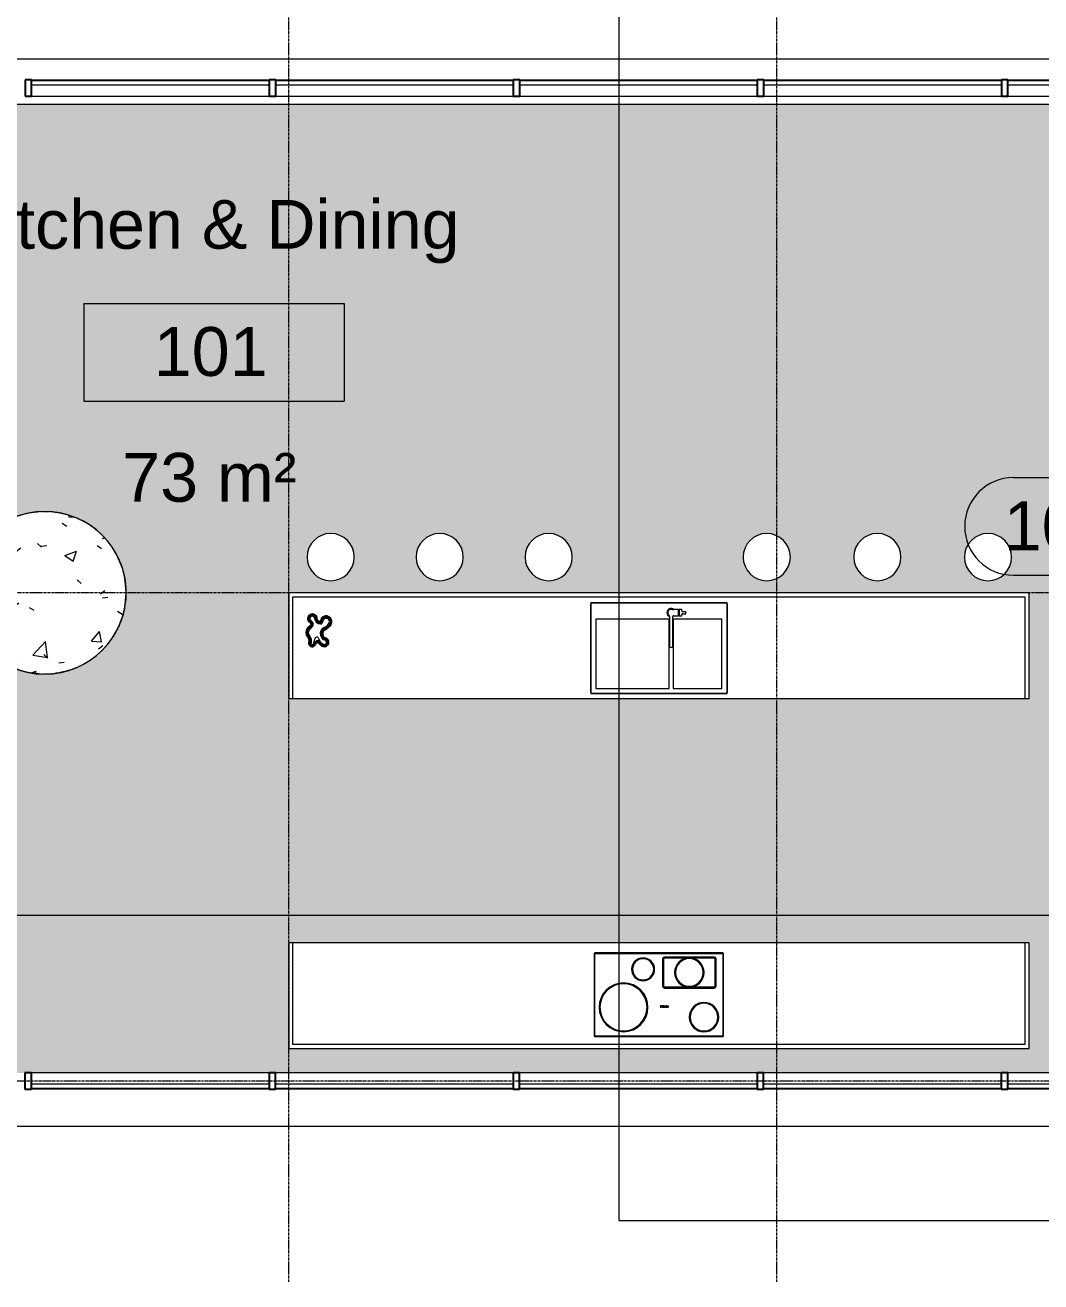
# Model space of a CAD drawing. Header units: millimetres. Extents: x -14653 to 23951, y -19588 to 11008.
# Drawn here: x -558 to 5685, y -4436 to 3286 of the extents above; entities that cross this region are included whole.
import ezdxf

# ---------------------------------------------------------------- set-up
doc = ezdxf.new("R2010")
doc.units = ezdxf.units.MM
doc.linetypes.add('Dash', pattern=[6.35, 3.175, -3.175])
doc.linetypes.add('Grid Line', pattern=[22.225, 12.7, -3.175, 3.175, -3.175])
for name, color, linetype, lineweight in [('A-AREA-IDEN', 2, 'Continuous', 9), ('A-AREA-PATT', 32, 'Continuous', 9), ('A-DOOR-IDEN', 31, 'Continuous', 9), ('A-FLOR', 192, 'Continuous', 9), ('A-GENM', 13, 'Continuous', 9), ('A-GLAZ-CURT', 52, 'Continuous', 9), ('A-GLAZ-CWMG', 51, 'Continuous', 9), ('A-WALL', 113, 'Continuous', 9), ('G-ANNO-SYMB', 111, 'Continuous', 9), ('I-FURN', 30, 'Continuous', 9), ('P-SANR-FIXT', 6, 'Continuous', 9), ('Q-CASE', 31, 'Continuous', 9), ('S-COLS', 52, 'Continuous', 9), ('S-COLS-HDLN', 52, 'Dash', 9), ('S-GRID', 1, 'Continuous', 9)]:
    doc.layers.add(name, color=color, linetype=linetype, lineweight=lineweight)
doc.styles.add('Arial_4', font='arial.ttf', dxfattribs={"height": 300})

# ---------------------------------------------------------------- blocks, each defined once
blk = doc.blocks.new('Sink-Offset-Kohler-Vault-3823_4 - Steel-Stainless-NA-211807-Level 1')
at = {"layer": 'P-SANR-FIXT'}
for p, q in [((419.1, 0), (-419.1, 0)), ((-419.1, 0), (-419.1, -558.8)), ((419.1, -558.8), (419.1, 0)), ((61.5, -100.7), (-387.4, -100.7)), ((-387.4, -100.7), (-387.4, -527.2)), ((61.5, -527.2), (61.5, -100.7)), ((387, -100.7), (87.7, -100.7)), ((87.7, -100.7), (87.7, -527.2)), ((387, -527.2), (387, -100.7)), ((-387.4, -527.2), (61.5, -527.2)), ((87.7, -527.2), (387, -527.2)), ((-419.1, -558.8), (419.1, -558.8))]:
    blk.add_line(p, q, dxfattribs=at)
blk = doc.blocks.new('Faucet-8inch_Reach-Kohler-Purist-7507 - Chrome-Polished_Chrome-CP-213558-Level 1')
at = {"layer": 'P-SANR-FIXT'}
for p, q in [((8, 19), (16.8, 19)), ((43.7, 19), (16.8, 19)), ((43.7, 17), (43.7, 19)), ((43.7, 17), (43.7, -17)), ((64.8, 19), (48.4, 19)), ((65.6, 11.9), (65.6, 18.2)), ((77.4, 5.9), (72.1, 5.9)), ((90.5, 6.6), (77.4, 6.6)), ((77.4, 6.6), (77.4, 5.7)), ((90.5, -6.8), (90.5, 6.6)), ((-10.3, -23.2), (-10.3, -203.2)), ((16.8, -19.1), (10.3, -19.1)), ((10.3, -203.2), (10.3, -23.2)), ((16.8, -19.1), (43.7, -19.1)), ((43.7, -19.1), (43.7, -17)), ((48.4, -19.1), (64.8, -19.1)), ((65.6, -18.2), (65.6, -11.7)), ((72, -5.9), (77.4, -5.9)), ((77.4, -5.9), (77.4, -6.8)), ((77.4, -6.8), (90.5, -6.8))]:
    blk.add_line(p, q, dxfattribs=at)
for centre, radius, start, end in [((0, 0), 25.4, 48.59038, 246.08541), ((0, -0.1), 20.7, 67.31444, 179.85665), ((0, -0.1), 20.7, 179.85665, 240.14335), ((43.8, 1.6), 15.4, 79.43174, 90.37094), ((64.8, 18.2), 0.8, 360, 90), ((72, 12.3), 6.41, 183.18243, 270.77588), ((0.2, -0.3), 25, 293.72312, 311.38378), ((44, -3.1), 13.9, 268.91577, 280.97542), ((64.8, -18.3), 0.752, 270, 7.59344), ((71.9, -12.2), 6.37, 89.02522, 174.92778), ((0, -203.2), 10.3, 180, 270), ((0, -203.2), 10.3, 270, 0)]:
    blk.add_arc(centre, radius, start, end, dxfattribs=at)
for centre, major_axis, start_param, end_param in [((48.2, 0), (0, 16.3), 4.712389, 6.283185), ((48.4, -0.4), (0, 19.5), 4.731512, 6.291065), ((48.2, 0), (0, 16.3), 3.141593, 4.712389), ((48.4, 0.4), (0, 19.5), 3.105087, 4.693266)]:
    blk.add_ellipse(centre, major_axis=major_axis, ratio=0.194498, start_param=start_param, end_param=end_param, dxfattribs=at)
for points in [[(48.4, 19), (48.3, 19), (48.1, 19), (47.8, 18.8), (47.5, 18.5), (47.2, 18), (46.9, 17.4), (46.7, 17), (46.6, 16.7)], [(46.6, -16.7), (46.7, -17), (46.9, -17.5), (47.2, -18.1), (47.5, -18.5), (47.8, -18.8), (48.1, -19), (48.3, -19.1), (48.4, -19.1)]]:
    blk.add_open_spline(points, degree=3, dxfattribs=at)
blk = doc.blocks.new('M_Concrete-Round-Column with Drop Caps - M_1000-469411-Level 1')
at = {"layer": 'S-COLS-HDLN', "linetype": 'Continuous'}
h = blk.add_hatch(dxfattribs=at)
h.set_pattern_fill('FP_2', color=256, style=0, pattern_type=2)
h.set_pattern_definition([(50, (438.07, 201.6), (728.74, -63.76), [76.2, -838.2]), (355, (438.1, 201.6), (-140.97, 764.23), [60.96, -670.56]), (100.45, (498.8, 196.3), (587.77, 700.47), [64.76, -712.36]), (46.184, (438.1, 404.8), (1084.3, -168.2), [114.3, -1257.3]), (96.64, (528.4, 390.8), (949.6, 989.7), [97.14, -1068.54]), (351.18, (438.1, 404.8), (949.6, 989.7), [91.44, -1005.84]), (21, (539.67, 354), (606.46, -409.06), [76.2, -838.2]), (326, (539.7, 354), (247.2, 736.75), [60.96, -670.56]), (71.45, (590.2, 319.9), (853.67, 327.7), [64.76, -712.36]), (37.5, (438.07, 201.6), (12.355, 338.22), [33.53, -628.904, 33.53, -647.19, -673.1]), (37.5, (438.07, 201.6), (12.355, 338.22), [-1343.15, 33.53, -639.57]), (7.5, (438.07, 201.6), (267.28, 400.72), [33.53, -354.584, 33.53, -613.664, -256.54]), (7.5, (438.07, 201.6), (267.28, 400.72), [-1035.3, 33.53, -223.01]), (327.5, (211.5, 201.6), (542.36, -22.915), [33.53, -220.47, 33.53, -758.95, -1051.56]), (327.5, (211.5, 201.6), (542.36, -22.915), [-1046.48, 33.53, -1018.03]), (317.5, (109.9, 201.6), (592.52, 101.7), [33.53, -296.67, 33.53, -492.76, -746.76]), (317.5, (109.9, 201.6), (592.52, 101.7), [-856.49, 33.53, -713.23])])
h.paths.add_polyline_path([(0, -500), (78.2, -493.8), (154.5, -475.5), (227, -445.5), (293.9, -404.5), (353.6, -353.6), (404.5, -293.9), (445.5, -227), (475.5, -154.5), (493.8, -78.2), (500, 0), (493.8, 78.2), (475.5, 154.5), (445.5, 227), (404.5, 293.9), (353.6, 353.6), (293.9, 404.5), (227, 445.5), (154.5, 475.5), (78.2, 493.8), (0, 500), (-78.2, 493.8), (-154.5, 475.5), (-227, 445.5), (-293.9, 404.5), (-353.6, 353.6), (-404.5, 293.9), (-445.5, 227), (-475.5, 154.5), (-493.8, 78.2), (-500, 0), (-493.8, -78.2), (-475.5, -154.5), (-445.5, -227), (-404.5, -293.9), (-353.6, -353.6), (-293.9, -404.5), (-227, -445.5), (-154.5, -475.5), (-78.2, -493.8)], flags=0)
at = {"layer": 'S-COLS'}
for start, end in [(360, 180), (180, 360)]:
    blk.add_arc((0, 0), 500, start, end, dxfattribs=at)
at = {"layer": 'S-COLS-HDLN'}
blk.add_circle((0, 0), 500, dxfattribs=at)
blk = doc.blocks.new('Miele Induction Cooktop KM 6350 LPT - Miele Induction Cooktop 6350 LPT-680524-Level 1')
at = {"layer": 'A-GENM'}
for p, q in [((-397, 253), (-397, -253)), ((-394, -250), (-394, 250)), ((393, 257), (-393, 257)), ((-390, 254), (390, 254)), ((340.5, 232), (33.8, 232)), ((33.8, 232), (340.5, 232)), ((394, 250), (394, -250)), ((397, -253), (397, 253)), ((23.8, 222), (23.8, 51.5)), ((23.8, 51.5), (23.8, 222)), ((28.8, 222), (28.8, 51.5)), ((28.8, 51.5), (28.8, 222)), ((187.2, 227), (33.8, 227)), ((33.8, 227), (340.5, 227)), ((340.5, 227), (187.2, 227)), ((345.5, 51.5), (345.5, 222)), ((345.5, 222), (345.5, 51.5)), ((350.5, 51.5), (350.5, 222)), ((350.5, 222), (350.5, 51.5)), ((33.8, 46.5), (187.2, 46.5)), ((340.5, 46.5), (33.8, 46.5)), ((33.8, 41.5), (340.5, 41.5)), ((340.5, 41.5), (33.8, 41.5)), ((187.2, 46.5), (340.5, 46.5)), ((14.6, -68.1), (8.8, -68.1)), ((8.8, -68.1), (8.8, -69.5)), ((8.8, -69.5), (9.8, -69.5)), ((9.8, -75.2), (8.8, -75.2)), ((8.8, -75.2), (8.8, -76.6)), ((8.8, -76.6), (12.4, -76.6)), ((9.8, -69.5), (9.8, -75.2)), ((11.5, -75.2), (11.5, -71.5)), ((11.5, -71.5), (15.1, -76.6)), ((12.4, -75.2), (11.5, -75.2)), ((12.4, -76.6), (12.4, -75.2)), ((17, -71.4), (14.6, -68.1)), ((15.1, -76.6), (18.8, -71.5)), ((19.4, -68.1), (17, -71.4)), ((18.8, -75.2), (17.8, -75.2)), ((17.8, -75.2), (17.8, -76.6)), ((17.8, -76.6), (24.4, -76.6)), ((18.8, -71.5), (18.8, -75.2)), ((24.4, -68.1), (19.4, -68.1)), ((23.3, -75.2), (23.3, -69.5)), ((23.3, -69.5), (24.4, -69.5)), ((24.4, -75.2), (23.3, -75.2)), ((24.4, -69.5), (24.4, -68.1)), ((24.4, -76.6), (24.4, -75.2)), ((30.7, -70.1), (25.2, -70.1)), ((25.2, -70.1), (25.2, -71.6)), ((25.2, -71.6), (26.2, -71.6)), ((26.2, -75.2), (25.2, -75.2)), ((25.2, -75.2), (25.2, -76.6)), ((25.2, -76.6), (31.7, -76.6)), ((26.2, -71.6), (26.2, -75.2)), ((30, -67.3), (27.2, -68.6)), ((27.2, -68.6), (27.8, -69.9)), ((27.8, -69.9), (30.6, -68.7)), ((30.6, -68.7), (30, -67.3)), ((30.7, -75.2), (30.7, -70.1)), ((31.7, -75.2), (30.7, -75.2)), ((31.7, -76.6), (31.7, -75.2)), ((36.2, -72.7), (36.2, -71.9)), ((37.6, -72.7), (36.2, -72.7)), ((36.2, -74.6), (36.2, -73.8)), ((36.2, -73.8), (41.7, -73.8)), ((37.6, -71.9), (37.6, -72.7)), ((41.5, -74.6), (39.1, -74.6)), ((48.6, -68.1), (43, -68.1)), ((43, -68.1), (43, -69.5)), ((43, -69.5), (43.9, -69.5)), ((43.9, -75.2), (43, -75.2)), ((43, -75.2), (43, -76.6)), ((43, -76.6), (49.6, -76.6)), ((43.9, -69.5), (43.9, -75.2)), ((48.6, -75.2), (48.6, -68.1)), ((49.6, -75.2), (48.6, -75.2)), ((49.6, -76.6), (49.6, -75.2)), ((54.6, -72.7), (54.6, -71.9)), ((56, -72.7), (54.6, -72.7)), ((54.6, -74.6), (54.6, -73.8)), ((54.6, -73.8), (60.1, -73.8)), ((56, -71.9), (56, -72.7)), ((59.9, -74.6), (57.4, -74.6)), ((-393, -257), (393, -257)), ((390, -254), (-390, -254))]:
    blk.add_line(p, q, dxfattribs=at)
at = {"layer": 'A-GENM', "flags": 128}
for points in [[(41.7, -73.8), (41.6, -72.9), (41.2, -72.1), (40.7, -71.3), (39.9, -70.7), (39, -70.2), (38, -69.9), (36.9, -69.8), (35.9, -69.9), (34.9, -70.2), (34, -70.7), (33.2, -71.3), (32.7, -72.1), (32.3, -72.9), (32.2, -73.8)], [(60.1, -73.8), (59.9, -72.9), (59.6, -72.1), (59, -71.3), (58.3, -70.7), (57.4, -70.2), (56.4, -69.9), (55.3, -69.8), (54.3, -69.9), (53.3, -70.2), (52.4, -70.7), (51.6, -71.3), (51, -72.1), (50.7, -72.9), (50.6, -73.8)]]:
    blk.add_lwpolyline(points, dxfattribs=at)
at = {"layer": 'A-GENM'}
for centre, radius, start, end in [((-393, 253), 4, 90, 180), ((-393, 253), 4, 90, 180), ((-390, 250), 4, 90, 180), ((33.8, 222), 10, 90, 180), ((33.8, 222), 10, 90, 180), ((340.5, 222), 10, 0, 90), ((340.5, 222), 10, 0, 90), ((390, 250), 4, 0, 90), ((393, 253), 4, 360, 90), ((393, 253), 4, 360, 90), ((-96.9, 156.5), 70.5, 360, 180), ((-96.9, 156.5), 70.5, 180, 360), ((-97, 157), 70, 0, 180), ((-97, 157), 70, 180, 0), ((-96.9, 156.5), 65, 0, 180), ((-96.9, 156.5), 65, 360, 180), ((-96.9, 156.5), 65, 180, 0), ((-96.9, 156.5), 65, 180, 360), ((33.8, 222), 5, 90, 180), ((33.8, 222), 5, 90, 180), ((187.2, 136.8), 90.2, 90, 180), ((187.2, 136.8), 90.2, 360, 180), ((187.2, 136.8), 85, 0, 180), ((187.2, 136.8), 85, 360, 180), ((187.2, 136.8), 90.2, 0, 90), ((340.5, 222), 5, 360, 90), ((340.5, 222), 5, 0, 90), ((187.2, 136.8), 90.2, 180, 270), ((187.2, 136.8), 90.2, 180, 360), ((187.2, 136.8), 85, 180, 0), ((187.2, 136.8), 85, 180, 360), ((187.2, 136.8), 90.2, 270, 0), ((-217, -77), 150, 360, 180), ((-217, -77), 150, 0, 180), ((-217.8, -77), 145, 360, 180), ((-217, -77), 145, 0, 180), ((33.8, 51.5), 10, 180, 270), ((33.8, 51.5), 10, 180, 270), ((33.8, 51.5), 5, 180, 270), ((33.8, 51.5), 5, 180, 270), ((340.5, 51.5), 5, 270, 360), ((340.5, 51.5), 10, 270, 360), ((340.5, 51.5), 5, 270, 0), ((340.5, 51.5), 10, 270, 0), ((-217, -77), 150, 180, 360), ((-217, -77), 150, 180, 0), ((-217.8, -77), 145, 180, 360), ((-217, -77), 145, 180, 0), ((35.3, -73.5), 3.14, 185.05678, 256.90124), ((36.8, -71.1), 5.87, 248.00668, 323.99332), ((36.9, -71.9), 0.706, 0, 180), ((37.1, -74.6), 0.922, 180, 270), ((37.5, -73.9), 1.72, 257.18876, 335.34679), ((53.7, -73.5), 3.14, 185.05678, 256.90124), ((55.2, -71.1), 5.87, 248.00668, 323.99332), ((55.3, -71.9), 0.706, 0, 180), ((55.5, -74.6), 0.922, 180, 270), ((55.9, -73.9), 1.72, 257.18876, 335.34679), ((277.2, -137.4), 90.4, 360, 180), ((277, -137), 90, 0, 180), ((277.2, -137.4), 85, 0, 180), ((277.2, -137.4), 85, 360, 180), ((277.2, -137.4), 90.4, 180, 360), ((277, -137), 90, 180, 0), ((277.2, -137.4), 85, 180, 0), ((277.2, -137.4), 85, 180, 360), ((-393, -253), 4, 180, 270), ((-393, -253), 4, 180, 270), ((-390, -250), 4, 180, 270), ((390, -250), 4, 270, 0), ((393, -253), 4, 270, 360), ((393, -253), 4, 270, 360)]:
    blk.add_arc(centre, radius, start, end, dxfattribs=at)
blk = doc.blocks.new('4500_Kitchen Island - 4500_Kitchen Island-690287-Level 1')
at = {"layer": 'Q-CASE'}
for p, q in [((-2205.3, 625), (-2230.3, 625)), ((-2230.3, 625), (-2230.3, -25)), ((2294.7, 625), (-2205.3, 625)), ((-2205.3, 0), (-2205.3, 625)), ((2319.7, 625), (2294.7, 625)), ((2294.7, 625), (2294.7, 0)), ((2319.7, -25), (2319.7, 625)), ((2294.7, 0), (-2205.3, 0)), ((-2230.3, -25), (2319.7, -25))]:
    blk.add_line(p, q, dxfattribs=at)
blk = doc.blocks.new('System Panel - Glazed-976966-Level 1')
at = {"layer": 'A-GLAZ-CURT', "lineweight": 18}
for p, q in [((730, -19.05), (-730, -19.05)), ((-730, -19.05), (-730, -44.45)), ((-730, -44.45), (730, -44.45)), ((730, -44.45), (730, -19.05))]:
    blk.add_line(p, q, dxfattribs=at)
blk = doc.blocks.new('System Panel - Glazed-1073254-Level 1')
at = {"layer": 'A-GLAZ-CURT', "lineweight": 18}
for p, q in [((669.5, -19.05), (-669.5, -19.05)), ((-669.5, -19.05), (-669.5, -44.45)), ((-669.5, -44.45), (669.5, -44.45)), ((669.5, -44.45), (669.5, -19.05))]:
    blk.add_line(p, q, dxfattribs=at)
blk = doc.blocks.new('Rectangular Mullion - 64 x 128 rectangular-976962-Level 1')
at = {"layer": 'A-GLAZ-CWMG', "lineweight": 25}
for p, q in [((-20, 50), (20, 50)), ((-20, -50), (-20, 50)), ((20, 50), (20, -50)), ((20, -50), (-20, -50))]:
    blk.add_line(p, q, dxfattribs=at)
blk = doc.blocks.new('System Panel - Glazed-978502-Level 1')
at = {"layer": 'A-GLAZ-CURT', "lineweight": 18}
for p, q in [((670, -19.05), (-670, -19.05)), ((-670, -19.05), (-670, -44.45)), ((-670, -44.45), (670, -44.45)), ((670, -44.45), (670, -19.05))]:
    blk.add_line(p, q, dxfattribs=at)
blk = doc.blocks.new('Rectangular Mullion - 64 x 128 rectangular-978501-Level 1')
at = {"layer": 'A-GLAZ-CWMG'}
for p, q in [((5481.9, 2949.4), (6821.9, 2949.4)), ((5481.9, 2849.4), (6821.9, 2849.4))]:
    blk.add_line(p, q, dxfattribs=at)
blk = doc.blocks.new('Rectangular Mullion - 64 x 128 rectangular-485517-Level 1')
at = {"layer": 'A-GLAZ-CWMG'}
for p, q in [((10041.9, -15151.6), (8581.9, -15151.6)), ((10041.9, -15251.6), (8581.9, -15251.6))]:
    blk.add_line(p, q, dxfattribs=at)
blk = doc.blocks.new('Rectangular Mullion - 64 x 128 rectangular-V10-Level 1')
at = {"layer": 'A-GLAZ-CWMG'}
for p, q in [((6819.9, -3151.6), (5480.9, -3151.6)), ((6819.9, -3251.6), (5480.9, -3251.6))]:
    blk.add_line(p, q, dxfattribs=at)
blk = doc.blocks.new('Bar Chair - Bar Chair-988018-Level 1')
at = {"layer": 'I-FURN'}
for start, end in [(90, 270), (270, 90)]:
    blk.add_arc((0, 0), 145, start, end, dxfattribs=at)
blk = doc.blocks.new('aalto vase - tall - White-993873-Level 1')
at = {"layer": 'A-GENM'}
for p, q in [((11.6, 24.5), (4.4, 20.5)), ((65.9, -9.6), (65.1, -1.3))]:
    blk.add_line(p, q, dxfattribs=at)
at = {"layer": 'A-GENM', "lineweight": 25}
for centre, radius, start, end in [((-88, 13.7), 21.3, 58.79627, 238.79627), ((-88, 13.7), 16.6, 58.79627, 238.79627), ((-71.3, 41.2), 15.6, 238.79627, 289.99822), ((-71.3, 41.2), 10.9, 238.79627, 289.99822), ((-86.9, 84), 56.5, 289.99822, 309.54904), ((-86.9, 84), 61.2, 289.99822, 299.57444), ((-86.9, 84), 61.2, 299.77363, 309.54904), ((-83.1, -61.3), 26, 162.75312, 342.75312), ((-83.1, -61.3), 21.3, 162.75312, 342.75312), ((-30.6, -77.7), 33.7, 103.8664, 162.75312), ((-30.6, -77.7), 29, 103.8664, 162.75312), ((-30.6, -77.7), 33.7, 24.17251, 103.8664), ((-30.6, -77.7), 29, 24.17251, 103.8664), ((67.4, -33.7), 78.4, 204.17251, 238), ((67.4, -33.7), 73.7, 204.17251, 238)]:
    blk.add_arc(centre, radius, start, end, dxfattribs=at)
at = {"layer": 'A-GENM'}
for centre, radius, start, end in [((-88, 13.7), 8.35, 58.79627, 238.79627), ((-62.9, 55), 56.7, 238.79627, 268.195), ((-71.3, 41.2), 23.9, 238.79627, 289.99822), ((-86.9, 84), 69.4, 289.99822, 309.54904), ((-23.1, 6.8), 30.7, 26.40771, 129.54904), ((27, 34.1), 26.4, 211.14642, 328.49396), ((61.9, 12.8), 14.4, 282.86032, 148.49396), ((-83.1, -61.3), 13, 162.75312, 342.75312), ((-53.4, -70.6), 44.2, 101.87346, 162.75312), ((-53.4, -70.6), 47.9, 108.13815, 114.45219), ((-30.6, -77.7), 41.9, 103.8664, 162.75312), ((-65.1, -14.6), 13, 281.87346, 88.195), ((-30.6, -77.7), 41.9, 24.17251, 103.8664), ((67.4, -33.7), 65.4, 204.17251, 238), ((65.5, -37.5), 36.2, 90.63907, 180), ((43.5, -37.5), 14.1, 180, 270), ((43.5, -71.9), 20.3, 238, 90), ((43.5, -37.5), 10.4, 225.57791, 239.79498), ((43.5, -37.5), 10.4, 247.08584, 270), ((43.5, -71.9), 24, 85.78399, 90)]:
    blk.add_arc(centre, radius, start, end, dxfattribs=at)
at = {"layer": 'A-GENM', "lineweight": 25}
for points in [[(15.7, 26.8), (12.7, 32.6), (4.2, 42.8), (-14, 51), (-34, 50.6), (-45.9, 44.6), (-50.9, 40.5)], [(-47.9, 36.9), (-43.4, 40.6), (-32.8, 45.9), (-14.9, 46.3), (1.4, 38.9), (9, 29.7), (11.6, 24.5)], [(-86.5, -25), (-89.9, -27.3), (-96.1, -32.5), (-103.5, -42.3), (-106.7, -49.8), (-107.9, -53.6)], [(-103.5, -55), (-102.3, -51.3), (-99, -44.1), (-91.7, -34.7), (-85.4, -29.9), (-82.1, -27.9)], [(-99, -4.6), (-97.4, -5.6), (-93.9, -7.3), (-90.3, -8.6), (-88.5, -9.1)], [(-84.7, -5.2), (-86.8, -4.8), (-90.9, -3.6), (-94.8, -1.7), (-96.6, -0.6)], [(43.4, -31.2), (44.3, -27.9), (47.6, -21.7), (56, -15.5), (62.8, -14.2), (66.2, -14.3)]]:
    blk.add_open_spline(points, degree=3, dxfattribs=at)
for points, knots in [([(11.6, 24.5), (13.5, 21.6), (18.8, 16.9), (28.6, 15.2), (37.2, 18.3), (41.1, 22.3), (42.5, 24.7)], [-1, -1, -1, -1, -0.722222, -0.444444, -0.222222, 0, 0, 0, 0]), ([(38.5, 27.1), (37.2, 25), (33.4, 21.4), (26.1, 20.1), (19.8, 22.3), (16.8, 25.2), (15.7, 26.8)], [-1, -1, -1, -1, -0.722222, -0.444444, -0.222222, 0, 0, 0, 0]), ([(66.2, -14.3), (71.3, -13.5), (80.8, -9), (89.5, 4.3), (89.8, 20.1), (82.3, 32.8), (70.6, 39.7), (58.2, 40.9), (46.5, 36.5), (40.7, 30.6), (38.5, 27.1)], [-1, -1, -1, -1, -0.861111, -0.722222, -0.583333, -0.444444, -0.333333, -0.222222, -0.111111, 0, 0, 0, 0]), ([(42.5, 24.7), (44.7, 28.2), (51.1, 34.1), (64, 36.6), (76.2, 32), (83.6, 22.3), (85.3, 11.2), (82.4, 1.4), (75.5, -6.3), (69.2, -9), (65.9, -9.6)], [-1, -1, -1, -1, -0.861111, -0.722222, -0.583333, -0.444444, -0.333333, -0.222222, -0.111111, 0, 0, 0, 0]), ([(-88.5, -9.1), (-87.4, -9.5), (-85.5, -10.6), (-83.2, -13.5), (-82.2, -17.6), (-83.1, -21.2), (-84.8, -23.6), (-85.9, -24.6), (-86.5, -25)], [-1, -1, -1, -1, -0.833333, -0.666667, -0.444444, -0.222222, -0.111111, 0, 0, 0, 0]), ([(-76.1, -15.7), (-76.2, -14.8), (-76.9, -11.9), (-79, -8.7), (-82.1, -6.3), (-83.8, -5.5), (-84.7, -5.2)], [-0.5, -0.5, -0.5, -0.5, -0.4, -0.2, -0.1, 0, 0, 0, 0]), ([(-82.1, -27.9), (-80.4, -26.9), (-77.6, -24.2), (-76, -19.6), (-76, -16.8), (-76.1, -15.9)], [-1, -1, -1, -1, -0.8, -0.6, -0.5075591, -0.5075591, -0.5075591, -0.5075591]), ([(25.8, -100.2), (30.5, -103.1), (41.2, -106.5), (57.8, -103.5), (71, -93), (77.2, -78.5), (76.7, -64.1), (71.1, -51.9), (61.3, -42.8), (53, -39.8), (48.7, -39.1)], [-1, -1, -1, -1, -0.861111, -0.722222, -0.583333, -0.444444, -0.333333, -0.222222, -0.111111, 0, 0, 0, 0]), ([(47.6, -43.7), (52.3, -44.4), (61.2, -48.1), (70.5, -59.3), (73.2, -73.6), (69.2, -86.6), (60.7, -95.7), (50.2, -100.5), (38.7, -100.9), (31.5, -98.2), (28.3, -96.2)], [-1, -1, -1, -1, -0.861111, -0.722222, -0.583333, -0.444444, -0.333333, -0.222222, -0.111111, 0, 0, 0, 0]), ([(38.8, -30.9), (38.5, -32.1), (38.3, -34.7), (39.6, -38.7), (42.8, -42.3), (46, -43.5), (47.6, -43.7)], [-1, -1, -1, -1, -0.785714, -0.571429, -0.285714, 0, 0, 0, 0]), ([(48, -15.9), (46.6, -17.1), (42.4, -21.3), (39.7, -26.9), (38.8, -30.9)], [-0.4818758, -0.4818758, -0.4818758, -0.4818758, -0.3333333, 0, 0, 0, 0]), ([(48.7, -39.1), (47.9, -39), (46.4, -38.5), (44.4, -36.9), (43.1, -34.3), (43.2, -32.2), (43.4, -31.2)], [-1, -1, -1, -1, -0.785714, -0.571429, -0.285714, 0, 0, 0, 0]), ([(65.9, -9.6), (61.7, -9.5), (55.5, -10.9), (50.2, -14.2), (48.6, -15.5)], [-1, -1, -1, -1, -0.6666667, -0.5, -0.5, -0.5, -0.5])]:
    blk.add_open_spline(points, degree=3, knots=knots, dxfattribs=at)
blk = doc.blocks.new('M_Room Tag - Room Tag With Area-857186-Level 1')
at = {"layer": 'A-AREA-IDEN'}
for p, q in [((-8, 3), (-8, -3)), ((-8, 3), (8, 3)), ((8, 3), (8, -3)), ((-8, -3), (8, -3))]:
    blk.add_line(p, q, dxfattribs=at)
blk = doc.blocks.new('M_Door Tag - M_Door Tag-862910-Level 1')
at = {"layer": 'A-DOOR-IDEN'}
for p, q in [((-3, 3), (3, 3)), ((-3, -3), (3, -3))]:
    blk.add_line(p, q, dxfattribs=at)
for centre, start, end in [((-3, 0), 90, 270), ((3, 0), 270, 90)]:
    blk.add_arc(centre, 3, start, end, dxfattribs=at)

msp = doc.modelspace()

# ---------------------------------------------------------------- hatches: boundary and pattern name
at = {"layer": 'A-AREA-PATT'}
h = msp.add_hatch(color=254, dxfattribs=at)
h.paths.add_polyline_path([(7061.9, -3201.6), (7559.9, -3201.6), (7559.9, -826.7), (7061.9, -826.7), (7061.9, -872.1), (7401, -872.1), (7401, -1426.1), (7061.9, -1426.1), (7061.9, -1437.6), (6859.9, -1437.6), (6859.9, -1426.1), (6854, -1426.1), (6854, -1446.6), (6832, -1446.6), (6832, -1374.1), (6784.5, -1374.1), (6784.5, -924.1), (6832, -924.1), (6832, -851.6), (6854, -851.6), (6854, -872.1), (6859.9, -872.1), (6859.9, -622.6), (6960.9, -622.6), (6960.9, 1107.4), (6859.9, 1107.4), (6859.9, 2798.4), (-4888.1, 2798.4), (-4888.1, -3151.6), (6859.9, -3151.6), (6859.9, -2367.6), (7061.9, -2367.6), (7061.9, -3196.6)], flags=0)
h.paths.add_polyline_path([(5480.9, -3001.6), (1061.9, -3001.6), (1061.9, -2351.6), (5611.9, -2351.6), (5611.9, -3001.6), (5585.9, -3001.6)], flags=0)
h.paths.add_polyline_path([(6875, -2357.6), (6834.9, -2357.6), (6834.9, -1455.6), (7446.9, -1455.6), (7446.9, -2357.6), (6881.9, -2357.6)], flags=0)
h.paths.add_polyline_path([(-2088.1, -2001.6), (-2988.1, -2001.6), (-2988.1, -1669.6), (-2999.6, -1676.3), (-3047.1, -1689.6), (-3096.4, -1690.3), (-3144.3, -1678.5), (-3187.6, -1654.9), (-3223.5, -1621.2), (-3236.2, -1601.9), (-3254.3, -1620.6), (-3254.3, -1628.2), (-3261.8, -1628.3), (-3293.3, -1658.8), (-3297, -1658.3), (-3299.4, -1655.2), (-3298.9, -1651.4), (-3292.1, -1644.4), (-3274.3, -1625.5), (-3274.9, -1307.1), (-3302.9, -1278.2), (-3302.4, -1274.4), (-3299.3, -1272), (-3295.6, -1272.5), (-3288.5, -1279.4), (-3272.2, -1295), (-3254.3, -1295), (-3254.3, -1314), (-3239.8, -1329), (-3232.4, -1336.1), (-3223.5, -1321.8), (-3187.6, -1288), (-3144.3, -1264.5), (-3096.4, -1252.7), (-3044.5, -1254.2), (-2999.6, -1266.6), (-2988.1, -1273.4), (-2988.1, -849.6), (-2999.6, -856.3), (-3047.1, -869.6), (-3096.4, -870.3), (-3144.3, -858.5), (-3187.6, -834.9), (-3223.5, -801.2), (-3236.2, -781.9), (-3254.3, -800.6), (-3254.3, -808.2), (-3261.8, -808.3), (-3293.3, -838.8), (-3297, -838.3), (-3299.4, -835.2), (-3298.9, -831.4), (-3292.1, -824.4), (-3274.3, -805.5), (-3274.9, -487.1), (-3302.9, -458.2), (-3302.4, -454.4), (-3299.3, -452), (-3295.6, -452.5), (-3288.5, -459.4), (-3272.2, -475), (-3254.3, -475), (-3254.3, -494), (-3239.8, -509), (-3232.4, -516.1), (-3223.5, -501.8), (-3187.6, -468), (-3144.3, -444.5), (-3096.4, -432.7), (-3044.5, -434.2), (-2999.6, -446.6), (-2988.1, -453.4), (-2988.1, 50.2), (-2999.6, 43.5), (-3047.1, 30.2), (-3096.4, 29.5), (-3144.3, 41.3), (-3187.6, 64.9), (-3223.5, 98.6), (-3232.4, 112.9), (-3254.3, 90.8), (-3254.3, 71.8), (-3272.9, 71.8), (-3296.8, 48.8), (-3300.6, 49.4), (-3302.9, 52.4), (-3302.4, 56.2), (-3295.6, 63.2), (-3274.3, 85.1), (-3274.3, 403.5), (-3299.4, 429.5), (-3298.9, 433.3), (-3295.8, 435.6), (-3292, 435.1), (-3285, 428.3), (-3260.5, 405), (-3254.3, 405), (-3254.3, 397.4), (-3249.6, 392.6), (-3235.8, 378.3), (-3223.5, 398), (-3187.6, 431.8), (-3144.3, 455.3), (-3096.4, 467.1), (-3044.5, 465.6), (-2999.6, 453.2), (-2988.1, 446.4), (-2988.1, 870.2), (-2999.6, 863.5), (-3047.1, 850.2), (-3096.4, 849.5), (-3144.3, 861.3), (-3187.6, 884.9), (-3223.5, 918.6), (-3232.4, 932.9), (-3254.3, 910.8), (-3254.3, 891.8), (-3272.9, 891.8), (-3296.8, 868.8), (-3300.6, 869.4), (-3302.9, 872.4), (-3302.4, 876.2), (-3295.6, 883.2), (-3274.3, 905.1), (-3274.3, 1223.5), (-3299.4, 1249.5), (-3298.9, 1253.3), (-3295.8, 1255.6), (-3292, 1255.1), (-3285, 1248.3), (-3260.5, 1225), (-3254.3, 1225), (-3254.3, 1217.4), (-3249.6, 1212.6), (-3235.8, 1198.3), (-3223.5, 1218), (-3187.6, 1251.8), (-3144.3, 1275.3), (-3096.4, 1287.1), (-3044.5, 1285.6), (-2999.6, 1273.2), (-2988.1, 1266.4), (-2988.1, 1598.4), (-2088.1, 1598.4), (-2088.1, 1266.4), (-2076.5, 1273.2), (-2029, 1286.4), (-1979.7, 1287.1), (-1931.9, 1275.3), (-1888.6, 1251.8), (-1852.7, 1218), (-1839.9, 1198.7), (-1821.8, 1217.4), (-1821.5, 1225), (-1814.3, 1225.1), (-1782.9, 1255.6), (-1779.1, 1255.1), (-1776.7, 1252), (-1777.3, 1248.2), (-1784.1, 1241.2), (-1801.8, 1222.3), (-1801.2, 903.9), (-1773.2, 875), (-1773.7, 871.2), (-1776.8, 868.8), (-1780.6, 869.4), (-1787.6, 876.2), (-1803.9, 891.8), (-1821.8, 891.8), (-1821.8, 910.8), (-1836.4, 925.8), (-1843.7, 932.9), (-1852.7, 918.6), (-1888.6, 884.9), (-1931.9, 861.3), (-1979.7, 849.5), (-2029, 850.2), (-2076.5, 863.5), (-2088.1, 870.2), (-2088.1, 446.4), (-2076.5, 453.2), (-2029, 466.4), (-1979.7, 467.1), (-1931.9, 455.3), (-1888.6, 431.8), (-1852.7, 398), (-1839.9, 378.7), (-1821.8, 397.4), (-1821.5, 405), (-1814.3, 405.1), (-1782.9, 435.6), (-1779.1, 435.1), (-1776.7, 432), (-1777.3, 428.2), (-1784.1, 421.2), (-1801.8, 402.3), (-1801.2, 83.9), (-1773.2, 55), (-1773.7, 51.2), (-1776.8, 48.8), (-1780.6, 49.4), (-1787.6, 56.2), (-1803.9, 71.8), (-1821.8, 71.8), (-1821.8, 90.8), (-1836.4, 105.8), (-1843.7, 112.9), (-1852.7, 98.6), (-1888.6, 64.9), (-1931.9, 41.3), (-1979.7, 29.5), (-2029, 30.2), (-2076.5, 43.5), (-2088.1, 50.2), (-2088.1, -453.4), (-2076.5, -446.6), (-2029, -433.4), (-1979.7, -432.7), (-1931.9, -444.5), (-1888.6, -468), (-1852.7, -501.8), (-1843.7, -516.1), (-1821.8, -494), (-1821.5, -475), (-1803.2, -475), (-1779.3, -452), (-1775.6, -452.5), (-1773.2, -455.6), (-1773.7, -459.4), (-1780.5, -466.4), (-1801.8, -488.3), (-1801.8, -806.6), (-1776.7, -832.7), (-1777.3, -836.4), (-1780.3, -838.8), (-1784.1, -838.3), (-1791.1, -831.5), (-1815.6, -808.2), (-1821.8, -808.2), (-1821.8, -800.6), (-1826.5, -795.8), (-1840.3, -781.5), (-1852.7, -801.2), (-1890.5, -836), (-1931.9, -858.5), (-1979.7, -870.3), (-2029, -869.6), (-2076.5, -856.3), (-2088.1, -849.6), (-2088.1, -1273.4), (-2076.5, -1266.6), (-2029, -1253.4), (-1979.7, -1252.7), (-1931.9, -1264.5), (-1888.6, -1288), (-1852.7, -1321.8), (-1843.7, -1336.1), (-1821.8, -1314), (-1821.5, -1295), (-1803.2, -1295), (-1779.3, -1272), (-1775.6, -1272.5), (-1773.2, -1275.6), (-1773.7, -1279.4), (-1780.5, -1286.4), (-1801.8, -1308.3), (-1801.8, -1626.6), (-1776.7, -1652.7), (-1777.3, -1656.4), (-1780.3, -1658.8), (-1784.1, -1658.3), (-1791.1, -1651.5), (-1815.6, -1628.2), (-1821.8, -1628.2), (-1821.8, -1620.6), (-1826.5, -1615.8), (-1840.3, -1601.5), (-1852.7, -1621.2), (-1888.6, -1654.9), (-1931.9, -1678.5), (-1979.7, -1690.3), (-2029, -1689.6), (-2076.5, -1676.3), (-2088.1, -1669.6), (-2088.1, -1753.1)], flags=0)
h.paths.add_polyline_path([(-1821.8, -1607.5), (-1823, -1568.1), (-1826.5, -1579.4), (-1835.5, -1593.8), (-1821.9, -1607.4)], flags=0)
h.paths.add_polyline_path([(-3254.3, -1607.5), (-3242.4, -1595.6), (-3241.1, -1593), (-3250.7, -1575.9), (-3254.3, -1568.1), (-3254.3, -1607.4)], flags=0)
h.paths.add_polyline_path([(-3254.3, -1378.6), (-3249.6, -1363.6), (-3237.4, -1344.1), (-3254.3, -1327.1), (-3254.3, -1374.1)], flags=0)
h.paths.add_polyline_path([(-1821.8, -1378.6), (-1821.8, -1327.1), (-1838.5, -1344.5), (-1826.5, -1363.6), (-1823.2, -1374.1)], flags=0)
h.paths.add_polyline_path([(6832, -1361.6), (6832, -936.6), (6797, -936.6), (6797, -1361.6), (6831.1, -1361.6)], flags=0)
h.paths.add_polyline_path([(5586.9, -851.6), (1061.9, -851.6), (1061.9, -201.6), (5611.9, -201.6), (5611.9, -851.6)], flags=0)
h.paths.add_polyline_path([(-1821.8, -787.5), (-1823, -748.1), (-1826.5, -759.4), (-1835.5, -773.8), (-1821.9, -787.4)], flags=0)
h.paths.add_polyline_path([(-3254.3, -787.5), (-3242.4, -775.6), (-3241.1, -773), (-3250.7, -755.9), (-3254.3, -748.1), (-3254.3, -787.4)], flags=0)
h.paths.add_polyline_path([(-438.1, -701.6), (-516.3, -695.4), (-592.6, -677.1), (-665.1, -647.1), (-732, -606.1), (-791.6, -555.1), (-842.6, -495.5), (-883.6, -428.6), (-913.6, -356.1), (-931.9, -279.8), (-938.1, -201.6), (-931.9, -123.4), (-913.6, -47.1), (-883.6, 25.4), (-842.6, 92.3), (-791.6, 152), (-732, 202.9), (-665.1, 243.9), (-592.6, 273.9), (-516.3, 292.3), (-438.1, 298.4), (-359.9, 292.3), (-283.6, 273.9), (-211.1, 243.9), (-144.2, 202.9), (-84.5, 152), (-33.6, 92.3), (7.4, 25.4), (37.5, -47.1), (55.8, -123.4), (61.9, -201.6), (55.8, -279.8), (37.5, -356.1), (7.4, -428.6), (-33.6, -495.5), (-84.5, -555.1), (-144.2, -606.1), (-211.1, -647.1), (-283.6, -677.1), (-359.9, -695.4)], flags=0)
h.paths.add_polyline_path([(-3254.3, -558.6), (-3249.6, -543.6), (-3237.4, -524.1), (-3254.3, -507.1), (-3254.3, -554.1)], flags=0)
h.paths.add_polyline_path([(-1821.8, -558.6), (-1821.8, -507.1), (-1838.5, -524.5), (-1826.5, -543.6), (-1823.2, -554.1)], flags=0)
h.paths.add_polyline_path([(1989.9, -127.6), (1952.3, -122.6), (1917.4, -108.2), (1887.4, -85.1), (1864.4, -55.1), (1849.9, -20.1), (1844.9, 17.4), (1849.9, 54.9), (1864.4, 89.9), (1887.4, 119.9), (1917.4, 143), (1952.4, 157.5), (1989.9, 162.4), (2027.5, 157.5), (2062.4, 143), (2092.5, 119.9), (2115.5, 89.9), (2130, 54.9), (2134.9, 17.4), (2130, -20.1), (2115.5, -55.1), (2092.5, -85.1), (2062.4, -108.2), (2027.5, -122.7)], flags=0)
h.paths.add_polyline_path([(4679.9, -127.6), (4642.4, -122.7), (4607.4, -108.2), (4577.4, -85.1), (4554.4, -55.1), (4539.9, -20.1), (4534.9, 17.4), (4539.9, 54.9), (4554.4, 89.9), (4577.4, 119.9), (4607.4, 143), (4642.4, 157.5), (4679.9, 162.4), (4717.5, 157.5), (4752.4, 143), (4782.5, 119.9), (4805.5, 89.9), (4820, 54.9), (4824.9, 17.4), (4820, -20.1), (4805.5, -55.1), (4782.5, -85.1), (4752.4, -108.2), (4717.5, -122.7), (4686.9, -126.7)], flags=0)
h.paths.add_polyline_path([(5359.9, -127.6), (5322.4, -122.7), (5287.4, -108.2), (5257.4, -85.1), (5234.4, -55.1), (5219.9, -20.1), (5214.9, 17.4), (5219.9, 54.9), (5234.4, 89.9), (5257.4, 119.9), (5287.4, 143), (5322.4, 157.5), (5359.9, 162.4), (5397.5, 157.5), (5432.4, 143), (5462.5, 119.9), (5485.5, 89.9), (5500, 54.9), (5504.9, 17.4), (5500, -20.1), (5485.5, -55.1), (5462.5, -85.1), (5432.4, -108.2), (5397.5, -122.7)], flags=0)
h.paths.add_polyline_path([(2659.9, -127.6), (2622.3, -122.6), (2587.4, -108.2), (2557.4, -85.1), (2534.4, -55.1), (2519.9, -20.1), (2514.9, 17.4), (2519.9, 54.9), (2534.4, 89.9), (2557.4, 119.9), (2587.4, 143), (2622.4, 157.5), (2659.9, 162.4), (2697.5, 157.5), (2732.4, 143), (2762.5, 119.9), (2785.5, 89.9), (2800, 54.9), (2804.9, 17.4), (2800, -20.1), (2785.5, -55.1), (2762.5, -85.1), (2732.4, -108.2), (2697.5, -122.7)], flags=0)
h.paths.add_polyline_path([(1319.9, -127.6), (1282.3, -122.6), (1247.4, -108.2), (1217.4, -85.1), (1194.4, -55.1), (1179.9, -20.1), (1174.9, 17.4), (1179.9, 54.9), (1194.4, 89.9), (1217.4, 119.9), (1247.4, 143), (1282.4, 157.5), (1319.9, 162.4), (1357.5, 157.5), (1392.4, 143), (1422.5, 119.9), (1445.5, 89.9), (1460, 54.9), (1464.9, 17.4), (1460, -20.1), (1445.5, -55.1), (1422.5, -85.1), (1392.4, -108.2), (1357.5, -122.7)], flags=0)
h.paths.add_polyline_path([(3999.9, -127.6), (3962.3, -122.6), (3927.4, -108.2), (3897.4, -85.1), (3874.4, -55.1), (3859.9, -20.1), (3854.9, 17.4), (3859.9, 54.9), (3874.4, 89.9), (3897.4, 119.9), (3927.4, 143), (3962.4, 157.5), (3999.9, 162.4), (4037.5, 157.5), (4072.4, 143), (4102.5, 119.9), (4125.5, 89.9), (4140, 54.9), (4144.9, 17.4), (4140, -20.1), (4125.5, -55.1), (4102.5, -85.1), (4072.4, -108.2), (4037.5, -122.7)], flags=0)
h.paths.add_polyline_path([(-1821.8, 103.9), (-1821.8, 155.4), (-1826.5, 140.4), (-1838.7, 120.9), (-1824.9, 106.9)], flags=0)
h.paths.add_polyline_path([(-3254.3, 103.9), (-3237.6, 121.3), (-3249.6, 140.4), (-3254.3, 155.4), (-3254.3, 108)], flags=0)
h.paths.add_polyline_path([(-1821.8, 341.2), (-1822.2, 383.9), (-1835, 369.8), (-1825.4, 352.7), (-1822.9, 344.6)], flags=0)
h.paths.add_polyline_path([(-3254.3, 341.2), (-3249.6, 356.2), (-3240.6, 370.6), (-3254.3, 382.9), (-3254.3, 344.9)], flags=0)
h.paths.add_polyline_path([(-3254.3, 923.9), (-3237.6, 941.3), (-3249.6, 960.4), (-3254.3, 975.4), (-3254.3, 928)], flags=0)
h.paths.add_polyline_path([(-1821.8, 923.9), (-1821.8, 975.4), (-1826.5, 960.4), (-1838.7, 940.9), (-1824.9, 926.9)], flags=0)
h.paths.add_polyline_path([(-1821.8, 1161.2), (-1822.2, 1203.9), (-1835, 1189.8), (-1825.4, 1172.7), (-1822.9, 1164.6)], flags=0)
h.paths.add_polyline_path([(-3254.3, 1161.2), (-3249.6, 1176.2), (-3240.6, 1190.6), (-3254.3, 1202.9), (-3254.3, 1164.9)], flags=0)

# ---------------------------------------------------------------- linework, layer by layer
at = {"layer": 'A-FLOR'}
msp.add_line((6861.9, 2798.4), (-4888.1, 2798.4), dxfattribs=at)
at = {"layer": 'A-WALL'}
for p, q in [((-11348.1, 3078.4), (13061.9, 3078.4)), ((6861.9, 2798.4), (-4888.1, 2798.4)), ((6859.9, -3481.6), (-11628.1, -3481.6))]:
    msp.add_line(p, q, dxfattribs=at)
at = {"layer": 'G-ANNO-SYMB'}
for p, q in [((3089.9, 8965.4), (3089.9, -4058.8)), ((-9044.5, -2181.6), (21920.3, -2181.6)), ((3089.9, -4058.8), (7742.4, -4058.8))]:
    msp.add_line(p, q, dxfattribs=at)
at = {"layer": 'Q-CASE'}
for p, q in [((5611.9, -201.6), (1061.9, -201.6)), ((1061.9, -201.6), (1061.9, -851.6)), ((1086.9, -226.6), (5586.9, -226.6)), ((1086.9, -851.6), (1086.9, -226.6)), ((5586.9, -226.6), (5586.9, -851.6)), ((5611.9, -851.6), (5611.9, -201.6)), ((2918.7, -815), (2918.7, -268.9)), ((2925.1, -262.6), (3750.6, -262.6)), ((3756.9, -268.9), (3756.9, -815)), ((3750.6, -821.4), (2925.1, -821.4)), ((1061.9, -851.6), (1086.9, -851.6)), ((1086.9, -851.6), (5586.9, -851.6)), ((5586.9, -851.6), (5611.9, -851.6))]:
    msp.add_line(p, q, dxfattribs=at)
for centre, start, end in [((2925.1, -268.9), 90, 180), ((3750.6, -268.9), 0, 90), ((2925.1, -815), 180, 270), ((3750.6, -815), 270, 360)]:
    msp.add_arc(centre, 6.35, start, end, dxfattribs=at)
at = {"layer": 'S-GRID', "linetype": 'Grid Line'}
for p, q in [((1061.9, -4435.6), (1061.9, 7776.6)), ((4061.9, -4435.6), (4061.9, 7776.6)), ((13385.2, 2798.4), (-13352.9, 2798.4)), ((13151.2, -201.6), (-13352.9, -201.6)), ((13384.4, -3201.6), (-13352.9, -3201.6))]:
    msp.add_line(p, q, dxfattribs=at)

# ---------------------------------------------------------------- block references
at = {"layer": 'A-AREA-IDEN', "xscale": 99.99999999999991, "yscale": 99.99999999999991, "zscale": 99.99999999999991}
msp.add_blockref('M_Room Tag - Room Tag With Area-857186-Level 1', (601.9, 1276.5), dxfattribs=at)
at = {"layer": 'A-DOOR-IDEN', "xscale": 99.99999999999991, "yscale": 99.99999999999991, "zscale": 99.99999999999991}
msp.add_blockref('M_Door Tag - M_Door Tag-862910-Level 1', (5816.4, 206.1), dxfattribs=at)
at = {"layer": 'A-GENM', "rotation": 89.99999999999991}
msp.add_blockref('aalto vase - tall - White-993873-Level 1', (1219.9, -422.6), dxfattribs=at)
at = {"layer": 'A-GENM'}
msp.add_blockref('Miele Induction Cooktop KM 6350 LPT - Miele Induction Cooktop 6350 LPT-680524-Level 1', (3336.9, -2671.6), dxfattribs=at)
at = {"layer": 'A-GLAZ-CURT', "rotation": 180}
for name, p in [('System Panel - Glazed-976966-Level 1', (211.9, 2899.4)), ('System Panel - Glazed-976966-Level 1', (1711.9, 2899.4)), ('System Panel - Glazed-976966-Level 1', (3211.9, 2899.4)), ('System Panel - Glazed-976966-Level 1', (4711.9, 2899.4)), ('System Panel - Glazed-978502-Level 1', (6151.9, 2899.4))]:
    msp.add_blockref(name, p, dxfattribs=at)
at = {"layer": 'A-GLAZ-CURT'}
for name, p in [('System Panel - Glazed-976966-Level 1', (210.9, -3201.6)), ('System Panel - Glazed-976966-Level 1', (1710.9, -3201.6)), ('System Panel - Glazed-976966-Level 1', (3210.9, -3201.6)), ('System Panel - Glazed-976966-Level 1', (4710.9, -3201.6)), ('System Panel - Glazed-1073254-Level 1', (6150.4, -3201.6))]:
    msp.add_blockref(name, p, dxfattribs=at)
at = {"layer": 'A-GLAZ-CWMG', "extrusion": (0, 0, -1)}
for p in [(538.1, 2899.4), (-961.9, 2899.4), (-2461.9, 2899.4), (-3961.9, 2899.4), (-5461.9, 2899.4)]:
    msp.add_blockref('Rectangular Mullion - 64 x 128 rectangular-976962-Level 1', p, dxfattribs=at)
at = {"layer": 'A-GLAZ-CWMG', "rotation": 180}
for p in [(9523.9, -12302.2), (11023.9, -12302.2), (12523.9, -12302.2), (14023.9, -12302.2)]:
    msp.add_blockref('Rectangular Mullion - 64 x 128 rectangular-485517-Level 1', p, dxfattribs=at)
at = {"layer": 'A-GLAZ-CWMG'}
for name, p in [('Rectangular Mullion - 64 x 128 rectangular-978501-Level 1', (0, 0)), ('Rectangular Mullion - 64 x 128 rectangular-485517-Level 1', (-9101, 12000)), ('Rectangular Mullion - 64 x 128 rectangular-485517-Level 1', (-7601, 12000)), ('Rectangular Mullion - 64 x 128 rectangular-485517-Level 1', (-6101, 12000)), ('Rectangular Mullion - 64 x 128 rectangular-485517-Level 1', (-4601, 12000)), ('Rectangular Mullion - 64 x 128 rectangular-V10-Level 1', (0, 0))]:
    msp.add_blockref(name, p, dxfattribs=at)
at = {"layer": 'A-GLAZ-CWMG', "extrusion": (0, 0, -1), "rotation": 180}
for p in [(539.1, -3201.6), (-960.9, -3201.6), (-2460.9, -3201.6), (-3960.9, -3201.6), (-5460.9, -3201.6)]:
    msp.add_blockref('Rectangular Mullion - 64 x 128 rectangular-976962-Level 1', p, dxfattribs=at)
at = {"layer": 'I-FURN'}
for p in [(1319.9, 17.4), (1989.9, 17.4), (2659.9, 17.4), (3999.9, 17.4), (4679.9, 17.4), (5359.9, 17.4)]:
    msp.add_blockref('Bar Chair - Bar Chair-988018-Level 1', p, dxfattribs=at)
at = {"layer": 'P-SANR-FIXT'}
for name, p in [('Sink-Offset-Kohler-Vault-3823_4 - Steel-Stainless-NA-211807-Level 1', (3337.8, -262.6)), ('Faucet-8inch_Reach-Kohler-Purist-7507 - Chrome-Polished_Chrome-CP-213558-Level 1', (3412.1, -324.4))]:
    msp.add_blockref(name, p, dxfattribs=at)
at = {"layer": 'Q-CASE'}
msp.add_blockref('4500_Kitchen Island - 4500_Kitchen Island-690287-Level 1', (3292.2, -2976.6), dxfattribs=at)
at = {"layer": 'S-COLS'}
msp.add_blockref('M_Concrete-Round-Column with Drop Caps - M_1000-469411-Level 1', (-438.1, -201.6), dxfattribs=at)

# ---------------------------------------------------------------- texts
at = {"layer": 'A-AREA-IDEN', "char_height": 300, "attachment_point": 1, "style": 'Arial_4'}
for s, insert, width in [('Kitchen & Dining', (-986.1, 2212.4), 3816.032), ('101', (232.8, 1430.9), 865.822), ('73 m²', (38.9, 657.8), 1330.801)]:
    msp.add_mtext(s, dxfattribs=dict(at, insert=insert, width=width))
at = {"layer": 'A-DOOR-IDEN', "insert": (5457, 360), "char_height": 300, "width": 865.822, "attachment_point": 1, "style": 'Arial_4'}
msp.add_mtext('105', dxfattribs=at)

doc.saveas('drawing.dxf')
